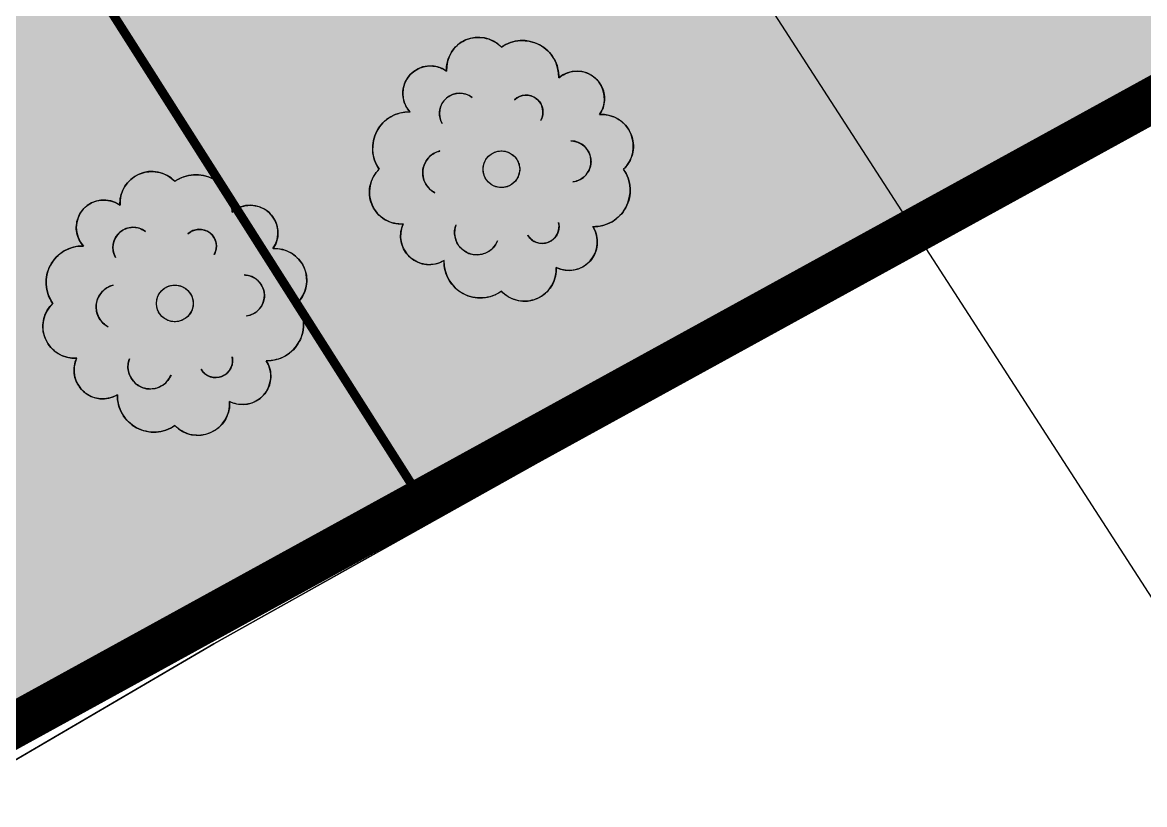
# Model space of a CAD drawing. Header units: metres. Extents: x 394605 to 1395358, y 4171135 to 6406139.
# Drawn here: x 1394533.94 to 1394546.38, y 4172589.02 to 4172597.69 of the extents above; entities that cross this region are included whole.
import ezdxf

# ---------------------------------------------------------------- set-up
doc = ezdxf.new("R2010")
doc.units = ezdxf.units.M
doc.header["$LTSCALE"] = 2
doc.linetypes.add('AXES2', pattern=[1.125, 0.75, -0.125, 0.125, -0.125])
doc.linetypes.add('CACHE', pattern=[0.375, 0.25, -0.125])
for name, color, linetype in [('Arbres_à_enjeux', 6, 'Continuous'), ('P-Assiette', 14, 'Continuous'), ('P-Lot', 250, 'Continuous'), ('P-Recul', 5, 'Continuous'), ('T-CLOTURES', 7, 'Continuous'), ('T-LIMITES', 1, 'Continuous'), ('T-SECTION AH', 3, 'Continuous'), ('T-VEGETATION', 108, 'Continuous')]:
    doc.layers.add(name, color=color, linetype=linetype)
doc.layers.add('C-Lot', color=7, linetype='Continuous', true_color=0xeaddbe, transparency=0.5)

# ---------------------------------------------------------------- blocks, each defined once
blk = doc.blocks.new('GeoRond')
at = {"const_width": 0.499}
blk.add_lwpolyline([(-0.2505, 0, 1), (0.2505, 0, 1)], format="xyb", close=True, dxfattribs=at)
blk = doc.blocks.new('A$C758E7D02')
at = {"color": 104, "linetype": 'Continuous', "lineweight": -3}
blk.add_circle((0, 0), 0.1016, dxfattribs=at)
for centre, radius, start, end in [((-0.1275, 0.5552), 0.1765, 43.68116, 183.58552), ((0.1164, 0.5121), 0.2018, 358.44696, 125.18145), ((-0.3935, 0.4207), 0.1527, 53.94406, 222.19517), ((0.4186, 0.3912), 0.153, 325.13306, 131.00616), ((-0.231, 0.3096), 0.1124, 52.42824, 209.5382), ((0.1369, 0.3173), 0.0936, 330.57816, 133.70136), ((-0.5121, 0.1164), 0.2018, 88.44696, 215.18145), ((0.5552, 0.1275), 0.1765, 313.68116, 93.58552), ((0.3825, 0.0435), 0.1142, 276.61004, 88.95564), ((-0.3116, -0.0197), 0.1245, 103.69785, 242.33513), ((-0.5552, -0.1275), 0.1765, 133.68116, 273.58552), ((0.5121, -0.1164), 0.2018, 268.44696, 35.18145), ((-0.3998, -0.3703), 0.1589, 155.21287, 300.92635), ((-0.136, -0.3511), 0.1237, 159.52572, 338.15493), ((0.2263, -0.3179), 0.0936, 210.57816, 13.70136), ((0.3748, -0.4038), 0.1573, 243.12096, 33.01827), ((-0.1164, -0.5121), 0.2018, 178.44696, 305.18145), ((0.1275, -0.5552), 0.1765, 223.68116, 3.58552)]:
    blk.add_arc(centre, radius, start, end, dxfattribs=at)
blk = doc.blocks.new('r008')
at = {"layer": 'T-VEGETATION'}
blk.add_blockref('A$C758E7D02', (0, 0), dxfattribs=at)

msp = doc.modelspace()

# ---------------------------------------------------------------- hatches: boundary and pattern name
at = {"layer": 'C-Lot', "transparency": 33554585}
h = msp.add_hatch(color=256, dxfattribs=at)
h.dxf.hatch_style = 1
h.paths.add_polyline_path([(1394576.294, 4172613.253), (1394560.339, 4172637.367), (1394557.502, 4172638.497), (1394554.537, 4172637.767), (1394464.955, 4172580.305), (1394480.128, 4172556.744), (1394522.726, 4172583.699)])
at = {"layer": 'P-Recul', "transparency": 33554610}
h = msp.add_hatch(dxfattribs=at)
h.set_pattern_fill('ANSI37', color=1)
h.set_pattern_definition([(167.6855, (1394518.3493, 4172581.1626), (-0.67715, -3.10195), []), (257.6855, (1394518.3493, 4172581.1626), (3.10195, -0.67715), [])])
edge = h.paths.add_edge_path()
edge.add_line((1394424.773, 4172598.18), (1394428.664, 4172591.85))
edge.add_line((1394428.664, 4172591.85), (1394446.841, 4172586.593))
edge.add_arc((1394449.342, 4172595.239), 9, 253.8711, 302.6712)
edge.add_line((1394454.2, 4172587.663), (1394545.266, 4172646.062))
edge.add_arc((1394540.408, 4172653.638), 9, 302.6712, 361.6231)
edge.add_line((1394549.404, 4172653.893), (1394546.31, 4172658.569))
edge.add_line((1394546.31, 4172658.569), (1394542.194, 4172655.971))
edge.add_line((1394542.194, 4172655.971), (1394544.316, 4172652.787))
edge.add_arc((1394540.408, 4172653.638), 4, 302.6712, 347.7194, ccw=False)
edge.add_line((1394542.567, 4172650.271), (1394451.501, 4172591.872))
edge.add_arc((1394449.342, 4172595.239), 4, 253.8711, 302.6712, ccw=False)
edge.add_line((1394448.23, 4172591.396), (1394424.773, 4172598.18))
h = msp.add_hatch(dxfattribs=at)
h.set_pattern_fill('ANSI37', color=5)
edge = h.paths.add_edge_path()
edge.add_line((1394542.194, 4172655.971), (1394544.316, 4172652.787))
edge.add_arc((1394540.408, 4172653.638), 4, 302.6712, 347.7194, ccw=False)
edge.add_line((1394542.567, 4172650.271), (1394451.501, 4172591.872))
edge.add_arc((1394449.342, 4172595.239), 4, 253.8711, 302.6712, ccw=False)
edge.add_line((1394448.23, 4172591.396), (1394424.773, 4172598.18))
edge.add_line((1394424.773, 4172598.18), (1394420.882, 4172604.51))
edge.add_line((1394420.882, 4172604.51), (1394449.184, 4172596.326))
edge.add_line((1394449.184, 4172596.326), (1394542.194, 4172655.971))
at = {"layer": 'T-VEGETATION'}
h = msp.add_hatch(dxfattribs=at)
h.set_pattern_fill('AR-CONC', color=84, scale=0.025)
h.set_pattern_definition([(50, (0, 0), (4.554616725, -0.3984771385), [0.47625, -5.23875]), (355, (0, 0), (-0.8810706494, 4.776416072), [0.381, -4.191]), (100.451, (0.3796, -0.033), (3.6735625416, 4.3779171955), [0.40475, -4.45225]), (46.1842, (0, 1.27), (6.776976022, -1.051058198), [0.714375, -7.858125]), (96.6356, (0.565, 1.1824), (5.935105862, 6.185638897), [0.607125, -6.678375]), (351.184, (0, 1.27), (5.935115145, 6.185627947), [0.5715, -6.2865]), (21, (0.635, 0.9525), (3.790371996, -2.556637963), [0.47625, -5.23875]), (326, (0.635, 0.9525), (1.5450507087, 4.604699153), [0.381, -4.191]), (71.4514, (0.951, 0.7394), (5.3354122693, 2.048071443), [0.40475, -4.45225]), (37.5, (0, 0), (0.07721508126, 2.1138759718), [0, -4.1402, 0, -4.2545, 0, -4.206875]), (7.5, (0, 0), (1.6704915628, 2.5045143705), [0, -2.4257, 0, -4.04495, 0, -1.603375]), (327.5, (-1.416, 0), (3.3897648792, -0.1432185998), [0, -1.5875, 0, -4.953, 0, -6.57225]), (317.5, (-2.051, 0), (3.7032295347, 0.6356622758), [0, -2.06375, 0, -3.2893, 0, -4.66725])])
h.paths.add_polyline_path([(1394513.681, 4172703.775), (1394465.545, 4172672.818), (1394464.495, 4172668.008), (1394477.658, 4172642.525), (1394474.854, 4172628.238), (1394454.648, 4172612.617), (1394477.637, 4172559.811), (1394572.802, 4172614.451)])

# ---------------------------------------------------------------- linework, layer by layer
at = {"layer": 'Arbres_à_enjeux', "color": 96}
for points in [[(1394538.643, 4172597.153), (1394538.642, 4172597.177), (1394538.643, 4172597.202), (1394538.646, 4172597.227), (1394538.651, 4172597.251), (1394538.657, 4172597.275), (1394538.665, 4172597.298), (1394538.674, 4172597.321), (1394538.685, 4172597.343), (1394538.697, 4172597.364), (1394538.711, 4172597.384), (1394538.727, 4172597.404), (1394538.743, 4172597.422), (1394538.761, 4172597.439), (1394538.78, 4172597.455), (1394538.8, 4172597.469), (1394538.821, 4172597.482), (1394538.843, 4172597.493), (1394538.865, 4172597.503), (1394538.888, 4172597.511), (1394538.912, 4172597.518), (1394538.936, 4172597.523), (1394538.961, 4172597.526), (1394538.985, 4172597.528), (1394539.01, 4172597.528), (1394539.034, 4172597.526), (1394539.059, 4172597.522), (1394539.083, 4172597.517), (1394539.107, 4172597.51), (1394539.13, 4172597.501), (1394539.152, 4172597.491), (1394539.174, 4172597.48), (1394539.195, 4172597.466), (1394539.214, 4172597.452), (1394539.233, 4172597.436), (1394539.251, 4172597.419)], [(1394539.251, 4172597.419), (1394539.274, 4172597.434), (1394539.298, 4172597.448), (1394539.324, 4172597.46), (1394539.35, 4172597.47), (1394539.376, 4172597.478), (1394539.403, 4172597.485), (1394539.431, 4172597.489), (1394539.459, 4172597.492), (1394539.487, 4172597.492), (1394539.514, 4172597.491), (1394539.542, 4172597.488), (1394539.57, 4172597.483), (1394539.597, 4172597.476), (1394539.623, 4172597.468), (1394539.649, 4172597.457), (1394539.674, 4172597.445), (1394539.698, 4172597.431), (1394539.721, 4172597.415), (1394539.743, 4172597.398), (1394539.764, 4172597.379), (1394539.783, 4172597.359), (1394539.801, 4172597.338), (1394539.818, 4172597.315), (1394539.832, 4172597.291), (1394539.846, 4172597.267), (1394539.857, 4172597.241), (1394539.867, 4172597.215), (1394539.874, 4172597.188), (1394539.88, 4172597.161), (1394539.884, 4172597.134), (1394539.887, 4172597.106), (1394539.887, 4172597.078)], [(1394538.237, 4172596.701), (1394538.224, 4172596.717), (1394538.211, 4172596.734), (1394538.2, 4172596.751), (1394538.19, 4172596.77), (1394538.182, 4172596.789), (1394538.174, 4172596.808), (1394538.168, 4172596.828), (1394538.164, 4172596.848), (1394538.16, 4172596.869), (1394538.159, 4172596.89), (1394538.158, 4172596.911), (1394538.159, 4172596.931), (1394538.162, 4172596.952), (1394538.165, 4172596.973), (1394538.171, 4172596.993), (1394538.177, 4172597.013), (1394538.185, 4172597.032), (1394538.194, 4172597.05), (1394538.205, 4172597.069), (1394538.217, 4172597.086), (1394538.229, 4172597.102), (1394538.243, 4172597.118), (1394538.258, 4172597.132), (1394538.274, 4172597.146), (1394538.291, 4172597.158), (1394538.309, 4172597.169), (1394538.327, 4172597.179), (1394538.346, 4172597.188), (1394538.365, 4172597.195), (1394538.385, 4172597.201), (1394538.406, 4172597.206), (1394538.426, 4172597.209), (1394538.447, 4172597.211), (1394538.468, 4172597.211), (1394538.489, 4172597.21), (1394538.509, 4172597.208), (1394538.53, 4172597.204), (1394538.55, 4172597.199), (1394538.57, 4172597.192), (1394538.589, 4172597.184), (1394538.608, 4172597.175), (1394538.626, 4172597.165), (1394538.643, 4172597.153)], [(1394539.887, 4172597.078), (1394539.903, 4172597.091), (1394539.92, 4172597.103), (1394539.938, 4172597.114), (1394539.957, 4172597.124), (1394539.977, 4172597.132), (1394539.997, 4172597.139), (1394540.017, 4172597.145), (1394540.038, 4172597.149), (1394540.058, 4172597.152), (1394540.08, 4172597.153), (1394540.101, 4172597.153), (1394540.122, 4172597.151), (1394540.143, 4172597.148), (1394540.163, 4172597.144), (1394540.183, 4172597.138), (1394540.203, 4172597.13), (1394540.222, 4172597.122), (1394540.241, 4172597.112), (1394540.259, 4172597.101), (1394540.276, 4172597.088), (1394540.292, 4172597.075), (1394540.307, 4172597.06), (1394540.321, 4172597.044), (1394540.334, 4172597.028), (1394540.346, 4172597.01), (1394540.357, 4172596.992), (1394540.366, 4172596.973), (1394540.374, 4172596.954), (1394540.381, 4172596.934), (1394540.386, 4172596.913), (1394540.39, 4172596.893), (1394540.393, 4172596.872), (1394540.394, 4172596.851), (1394540.393, 4172596.829), (1394540.391, 4172596.808), (1394540.388, 4172596.788), (1394540.383, 4172596.767), (1394540.377, 4172596.747), (1394540.369, 4172596.727), (1394540.36, 4172596.708), (1394540.35, 4172596.69), (1394540.339, 4172596.672)], [(1394538.593, 4172596.573), (1394538.586, 4172596.587), (1394538.58, 4172596.601), (1394538.574, 4172596.615), (1394538.57, 4172596.63), (1394538.567, 4172596.645), (1394538.565, 4172596.661), (1394538.564, 4172596.676), (1394538.564, 4172596.691), (1394538.565, 4172596.707), (1394538.567, 4172596.722), (1394538.57, 4172596.737), (1394538.574, 4172596.752), (1394538.579, 4172596.766), (1394538.586, 4172596.781), (1394538.593, 4172596.794), (1394538.601, 4172596.807), (1394538.61, 4172596.82), (1394538.619, 4172596.832), (1394538.63, 4172596.843), (1394538.641, 4172596.854), (1394538.653, 4172596.863), (1394538.666, 4172596.872), (1394538.679, 4172596.88), (1394538.693, 4172596.887), (1394538.707, 4172596.893), (1394538.721, 4172596.898), (1394538.736, 4172596.902), (1394538.751, 4172596.906), (1394538.766, 4172596.908), (1394538.782, 4172596.909), (1394538.797, 4172596.909), (1394538.813, 4172596.907), (1394538.828, 4172596.905), (1394538.843, 4172596.902), (1394538.858, 4172596.898), (1394538.872, 4172596.893), (1394538.886, 4172596.886), (1394538.9, 4172596.879), (1394538.913, 4172596.871), (1394538.926, 4172596.862)], [(1394539.395, 4172596.835), (1394539.405, 4172596.843), (1394539.415, 4172596.851), (1394539.426, 4172596.858), (1394539.437, 4172596.865), (1394539.449, 4172596.87), (1394539.461, 4172596.875), (1394539.473, 4172596.879), (1394539.486, 4172596.882), (1394539.498, 4172596.885), (1394539.511, 4172596.886), (1394539.524, 4172596.886), (1394539.537, 4172596.886), (1394539.55, 4172596.885), (1394539.563, 4172596.882), (1394539.576, 4172596.879), (1394539.588, 4172596.875), (1394539.6, 4172596.87), (1394539.612, 4172596.865), (1394539.623, 4172596.858), (1394539.634, 4172596.851), (1394539.644, 4172596.843), (1394539.654, 4172596.834), (1394539.663, 4172596.825), (1394539.671, 4172596.815), (1394539.679, 4172596.805), (1394539.686, 4172596.794), (1394539.692, 4172596.782), (1394539.697, 4172596.77), (1394539.702, 4172596.758), (1394539.706, 4172596.746), (1394539.708, 4172596.733), (1394539.71, 4172596.72), (1394539.711, 4172596.707), (1394539.711, 4172596.694), (1394539.711, 4172596.681), (1394539.709, 4172596.668), (1394539.706, 4172596.655), (1394539.703, 4172596.643), (1394539.698, 4172596.631), (1394539.693, 4172596.619), (1394539.687, 4172596.607)], [(1394537.896, 4172596.065), (1394537.881, 4172596.088), (1394537.867, 4172596.113), (1394537.856, 4172596.138), (1394537.845, 4172596.164), (1394537.837, 4172596.19), (1394537.831, 4172596.218), (1394537.826, 4172596.245), (1394537.823, 4172596.273), (1394537.823, 4172596.301), (1394537.824, 4172596.329), (1394537.827, 4172596.356), (1394537.832, 4172596.384), (1394537.839, 4172596.411), (1394537.848, 4172596.437), (1394537.858, 4172596.463), (1394537.87, 4172596.488), (1394537.885, 4172596.512), (1394537.9, 4172596.535), (1394537.917, 4172596.557), (1394537.936, 4172596.578), (1394537.956, 4172596.597), (1394537.977, 4172596.615), (1394538, 4172596.632), (1394538.024, 4172596.647), (1394538.048, 4172596.66), (1394538.074, 4172596.671), (1394538.1, 4172596.681), (1394538.127, 4172596.689), (1394538.154, 4172596.695), (1394538.181, 4172596.699), (1394538.209, 4172596.701), (1394538.237, 4172596.701)], [(1394540.339, 4172596.672), (1394540.363, 4172596.673), (1394540.388, 4172596.672), (1394540.412, 4172596.669), (1394540.437, 4172596.664), (1394540.46, 4172596.658), (1394540.484, 4172596.651), (1394540.507, 4172596.641), (1394540.529, 4172596.63), (1394540.55, 4172596.618), (1394540.57, 4172596.604), (1394540.59, 4172596.589), (1394540.608, 4172596.572), (1394540.625, 4172596.554), (1394540.64, 4172596.535), (1394540.655, 4172596.515), (1394540.668, 4172596.494), (1394540.679, 4172596.472), (1394540.689, 4172596.45), (1394540.697, 4172596.427), (1394540.704, 4172596.403), (1394540.709, 4172596.379), (1394540.712, 4172596.354), (1394540.714, 4172596.33), (1394540.714, 4172596.305), (1394540.712, 4172596.281), (1394540.708, 4172596.256), (1394540.703, 4172596.232), (1394540.696, 4172596.209), (1394540.687, 4172596.186), (1394540.677, 4172596.163), (1394540.665, 4172596.141), (1394540.652, 4172596.121), (1394540.638, 4172596.101), (1394540.622, 4172596.082), (1394540.605, 4172596.064)], [(1394540.02, 4172596.38), (1394540.035, 4172596.379), (1394540.051, 4172596.377), (1394540.066, 4172596.374), (1394540.081, 4172596.37), (1394540.096, 4172596.365), (1394540.11, 4172596.359), (1394540.124, 4172596.352), (1394540.138, 4172596.344), (1394540.151, 4172596.336), (1394540.163, 4172596.326), (1394540.174, 4172596.315), (1394540.185, 4172596.304), (1394540.195, 4172596.292), (1394540.204, 4172596.28), (1394540.213, 4172596.266), (1394540.22, 4172596.253), (1394540.227, 4172596.238), (1394540.232, 4172596.224), (1394540.236, 4172596.209), (1394540.24, 4172596.194), (1394540.242, 4172596.178), (1394540.243, 4172596.163), (1394540.244, 4172596.147), (1394540.243, 4172596.131), (1394540.241, 4172596.116), (1394540.238, 4172596.101), (1394540.234, 4172596.086), (1394540.229, 4172596.071), (1394540.223, 4172596.056), (1394540.216, 4172596.042), (1394540.208, 4172596.029), (1394540.199, 4172596.016), (1394540.19, 4172596.004), (1394540.179, 4172595.992), (1394540.168, 4172595.982), (1394540.156, 4172595.972), (1394540.143, 4172595.962), (1394540.13, 4172595.954), (1394540.116, 4172595.947), (1394540.102, 4172595.94), (1394540.087, 4172595.935), (1394540.072, 4172595.93), (1394540.057, 4172595.927), (1394540.042, 4172595.925)], [(1394538.512, 4172595.805), (1394538.497, 4172595.813), (1394538.482, 4172595.823), (1394538.469, 4172595.833), (1394538.456, 4172595.845), (1394538.444, 4172595.857), (1394538.432, 4172595.87), (1394538.422, 4172595.884), (1394538.413, 4172595.898), (1394538.405, 4172595.913), (1394538.398, 4172595.929), (1394538.391, 4172595.945), (1394538.386, 4172595.962), (1394538.383, 4172595.978), (1394538.38, 4172595.995), (1394538.379, 4172596.013), (1394538.378, 4172596.03), (1394538.379, 4172596.047), (1394538.381, 4172596.064), (1394538.384, 4172596.081), (1394538.389, 4172596.098), (1394538.394, 4172596.114), (1394538.401, 4172596.13), (1394538.409, 4172596.145), (1394538.418, 4172596.16), (1394538.428, 4172596.174), (1394538.438, 4172596.187), (1394538.45, 4172596.2), (1394538.462, 4172596.212), (1394538.476, 4172596.223), (1394538.49, 4172596.233), (1394538.504, 4172596.242), (1394538.52, 4172596.25), (1394538.535, 4172596.257), (1394538.552, 4172596.263), (1394538.568, 4172596.267)], [(1394539.454, 4172596.065), (1394539.453, 4172596.05), (1394539.452, 4172596.036), (1394539.449, 4172596.022), (1394539.446, 4172596.009), (1394539.441, 4172595.995), (1394539.436, 4172595.982), (1394539.43, 4172595.969), (1394539.423, 4172595.957), (1394539.415, 4172595.945), (1394539.406, 4172595.934), (1394539.397, 4172595.924), (1394539.386, 4172595.914), (1394539.376, 4172595.905), (1394539.364, 4172595.896), (1394539.352, 4172595.889), (1394539.34, 4172595.882), (1394539.327, 4172595.876), (1394539.313, 4172595.871), (1394539.3, 4172595.868), (1394539.286, 4172595.865), (1394539.272, 4172595.863), (1394539.258, 4172595.862), (1394539.243, 4172595.862), (1394539.229, 4172595.863), (1394539.215, 4172595.865), (1394539.201, 4172595.868), (1394539.188, 4172595.871), (1394539.174, 4172595.876), (1394539.161, 4172595.882), (1394539.149, 4172595.889), (1394539.137, 4172595.896), (1394539.125, 4172595.905), (1394539.115, 4172595.914), (1394539.104, 4172595.924), (1394539.095, 4172595.934), (1394539.086, 4172595.945), (1394539.078, 4172595.957), (1394539.071, 4172595.969), (1394539.065, 4172595.982), (1394539.06, 4172595.995), (1394539.055, 4172596.009), (1394539.052, 4172596.022), (1394539.049, 4172596.036), (1394539.048, 4172596.05), (1394539.047, 4172596.065), (1394539.048, 4172596.079), (1394539.049, 4172596.093), (1394539.052, 4172596.107), (1394539.055, 4172596.121), (1394539.06, 4172596.134), (1394539.065, 4172596.147), (1394539.071, 4172596.16), (1394539.078, 4172596.172), (1394539.086, 4172596.184), (1394539.095, 4172596.195), (1394539.104, 4172596.206), (1394539.115, 4172596.216), (1394539.125, 4172596.225), (1394539.137, 4172596.233), (1394539.149, 4172596.241), (1394539.161, 4172596.247), (1394539.174, 4172596.253), (1394539.188, 4172596.258), (1394539.201, 4172596.262), (1394539.215, 4172596.265), (1394539.229, 4172596.267), (1394539.243, 4172596.268), (1394539.258, 4172596.268), (1394539.272, 4172596.267), (1394539.286, 4172596.265), (1394539.3, 4172596.262), (1394539.313, 4172596.258), (1394539.327, 4172596.253), (1394539.34, 4172596.247), (1394539.352, 4172596.241), (1394539.364, 4172596.233), (1394539.376, 4172596.225), (1394539.386, 4172596.216), (1394539.397, 4172596.206), (1394539.406, 4172596.195), (1394539.415, 4172596.184), (1394539.423, 4172596.172), (1394539.43, 4172596.16), (1394539.436, 4172596.147), (1394539.441, 4172596.134), (1394539.446, 4172596.121), (1394539.449, 4172596.107), (1394539.452, 4172596.093), (1394539.453, 4172596.079), (1394539.454, 4172596.065)], [(1394538.162, 4172595.457), (1394538.138, 4172595.457), (1394538.113, 4172595.458), (1394538.089, 4172595.46), (1394538.064, 4172595.465), (1394538.04, 4172595.471), (1394538.017, 4172595.479), (1394537.994, 4172595.488), (1394537.972, 4172595.499), (1394537.951, 4172595.512), (1394537.931, 4172595.525), (1394537.911, 4172595.541), (1394537.893, 4172595.557), (1394537.876, 4172595.575), (1394537.861, 4172595.594), (1394537.846, 4172595.614), (1394537.833, 4172595.635), (1394537.822, 4172595.657), (1394537.812, 4172595.679), (1394537.804, 4172595.703), (1394537.797, 4172595.726), (1394537.792, 4172595.75), (1394537.789, 4172595.775), (1394537.787, 4172595.799), (1394537.787, 4172595.824), (1394537.789, 4172595.849), (1394537.793, 4172595.873), (1394537.798, 4172595.897), (1394537.805, 4172595.921), (1394537.814, 4172595.944), (1394537.824, 4172595.966), (1394537.835, 4172595.988), (1394537.849, 4172596.009), (1394537.863, 4172596.029), (1394537.879, 4172596.047), (1394537.896, 4172596.065)], [(1394540.605, 4172596.064), (1394540.62, 4172596.041), (1394540.633, 4172596.017), (1394540.645, 4172595.991), (1394540.656, 4172595.965), (1394540.664, 4172595.939), (1394540.67, 4172595.912), (1394540.675, 4172595.884), (1394540.678, 4172595.856), (1394540.678, 4172595.829), (1394540.677, 4172595.801), (1394540.674, 4172595.773), (1394540.669, 4172595.746), (1394540.662, 4172595.719), (1394540.653, 4172595.692), (1394540.643, 4172595.666), (1394540.63, 4172595.641), (1394540.616, 4172595.617), (1394540.601, 4172595.594), (1394540.584, 4172595.572), (1394540.565, 4172595.551), (1394540.545, 4172595.532), (1394540.523, 4172595.514), (1394540.501, 4172595.498), (1394540.477, 4172595.483), (1394540.453, 4172595.47), (1394540.427, 4172595.458), (1394540.401, 4172595.449), (1394540.374, 4172595.441), (1394540.347, 4172595.435), (1394540.319, 4172595.431), (1394540.292, 4172595.429), (1394540.264, 4172595.428)], [(1394535.022, 4172595.665), (1394535.021, 4172595.689), (1394535.022, 4172595.714), (1394535.025, 4172595.739), (1394535.03, 4172595.763), (1394535.036, 4172595.787), (1394535.044, 4172595.81), (1394535.053, 4172595.833), (1394535.064, 4172595.855), (1394535.076, 4172595.876), (1394535.09, 4172595.896), (1394535.105, 4172595.916), (1394535.122, 4172595.934), (1394535.14, 4172595.951), (1394535.159, 4172595.967), (1394535.179, 4172595.981), (1394535.2, 4172595.994), (1394535.222, 4172596.005), (1394535.244, 4172596.015), (1394535.267, 4172596.023), (1394535.291, 4172596.03), (1394535.315, 4172596.035), (1394535.34, 4172596.038), (1394535.364, 4172596.04), (1394535.389, 4172596.04), (1394535.413, 4172596.038), (1394535.438, 4172596.034), (1394535.462, 4172596.029), (1394535.485, 4172596.022), (1394535.509, 4172596.013), (1394535.531, 4172596.003), (1394535.553, 4172595.992), (1394535.573, 4172595.978), (1394535.593, 4172595.964), (1394535.612, 4172595.948), (1394535.63, 4172595.931)], [(1394535.63, 4172595.931), (1394535.653, 4172595.946), (1394535.677, 4172595.96), (1394535.703, 4172595.972), (1394535.729, 4172595.982), (1394535.755, 4172595.99), (1394535.782, 4172595.996), (1394535.81, 4172596.001), (1394535.838, 4172596.004), (1394535.865, 4172596.004), (1394535.893, 4172596.003), (1394535.921, 4172596), (1394535.949, 4172595.995), (1394535.976, 4172595.988), (1394536.002, 4172595.979), (1394536.028, 4172595.969), (1394536.053, 4172595.957), (1394536.077, 4172595.943), (1394536.1, 4172595.927), (1394536.122, 4172595.91), (1394536.143, 4172595.891), (1394536.162, 4172595.871), (1394536.18, 4172595.85), (1394536.196, 4172595.827), (1394536.211, 4172595.803), (1394536.224, 4172595.779), (1394536.236, 4172595.753), (1394536.246, 4172595.727), (1394536.253, 4172595.7), (1394536.259, 4172595.673), (1394536.263, 4172595.646), (1394536.266, 4172595.618), (1394536.266, 4172595.59)], [(1394534.616, 4172595.213), (1394534.603, 4172595.229), (1394534.59, 4172595.246), (1394534.579, 4172595.263), (1394534.569, 4172595.282), (1394534.561, 4172595.301), (1394534.553, 4172595.32), (1394534.547, 4172595.34), (1394534.543, 4172595.36), (1394534.539, 4172595.381), (1394534.537, 4172595.402), (1394534.537, 4172595.423), (1394534.538, 4172595.443), (1394534.541, 4172595.464), (1394534.544, 4172595.485), (1394534.55, 4172595.505), (1394534.556, 4172595.524), (1394534.564, 4172595.544), (1394534.573, 4172595.562), (1394534.584, 4172595.58), (1394534.596, 4172595.598), (1394534.608, 4172595.614), (1394534.622, 4172595.63), (1394534.637, 4172595.644), (1394534.653, 4172595.658), (1394534.67, 4172595.67), (1394534.688, 4172595.681), (1394534.706, 4172595.691), (1394534.725, 4172595.7), (1394534.744, 4172595.707), (1394534.764, 4172595.713), (1394534.785, 4172595.718), (1394534.805, 4172595.721), (1394534.826, 4172595.723), (1394534.847, 4172595.723), (1394534.868, 4172595.722), (1394534.888, 4172595.72), (1394534.909, 4172595.716), (1394534.929, 4172595.711), (1394534.949, 4172595.704), (1394534.968, 4172595.696), (1394534.987, 4172595.687), (1394535.005, 4172595.677), (1394535.022, 4172595.665)], [(1394536.266, 4172595.59), (1394536.282, 4172595.603), (1394536.299, 4172595.615), (1394536.317, 4172595.626), (1394536.336, 4172595.636), (1394536.356, 4172595.644), (1394536.375, 4172595.651), (1394536.396, 4172595.657), (1394536.416, 4172595.661), (1394536.437, 4172595.664), (1394536.458, 4172595.665), (1394536.48, 4172595.665), (1394536.501, 4172595.663), (1394536.521, 4172595.66), (1394536.542, 4172595.656), (1394536.562, 4172595.65), (1394536.582, 4172595.642), (1394536.601, 4172595.634), (1394536.62, 4172595.624), (1394536.638, 4172595.613), (1394536.655, 4172595.6), (1394536.671, 4172595.587), (1394536.686, 4172595.572), (1394536.7, 4172595.556), (1394536.713, 4172595.54), (1394536.725, 4172595.522), (1394536.736, 4172595.504), (1394536.745, 4172595.485), (1394536.753, 4172595.466), (1394536.76, 4172595.446), (1394536.765, 4172595.425), (1394536.769, 4172595.405), (1394536.772, 4172595.384), (1394536.773, 4172595.363), (1394536.772, 4172595.341), (1394536.77, 4172595.32), (1394536.767, 4172595.3), (1394536.762, 4172595.279), (1394536.756, 4172595.259), (1394536.748, 4172595.239), (1394536.739, 4172595.22), (1394536.729, 4172595.202), (1394536.718, 4172595.184)], [(1394538.614, 4172595.051), (1394538.595, 4172595.041), (1394538.575, 4172595.032), (1394538.555, 4172595.024), (1394538.534, 4172595.017), (1394538.513, 4172595.012), (1394538.491, 4172595.009), (1394538.469, 4172595.007), (1394538.448, 4172595.006), (1394538.426, 4172595.007), (1394538.404, 4172595.01), (1394538.383, 4172595.014), (1394538.361, 4172595.019), (1394538.341, 4172595.026), (1394538.32, 4172595.034), (1394538.301, 4172595.044), (1394538.282, 4172595.055), (1394538.264, 4172595.067), (1394538.247, 4172595.08), (1394538.23, 4172595.095), (1394538.215, 4172595.111), (1394538.201, 4172595.127), (1394538.188, 4172595.145), (1394538.177, 4172595.163), (1394538.166, 4172595.183), (1394538.157, 4172595.203), (1394538.149, 4172595.223), (1394538.143, 4172595.244), (1394538.138, 4172595.265), (1394538.135, 4172595.287), (1394538.133, 4172595.309), (1394538.133, 4172595.33), (1394538.134, 4172595.352), (1394538.137, 4172595.374), (1394538.141, 4172595.395), (1394538.147, 4172595.416), (1394538.154, 4172595.437), (1394538.162, 4172595.457)], [(1394539.208, 4172595.27), (1394539.201, 4172595.255), (1394539.193, 4172595.24), (1394539.184, 4172595.225), (1394539.174, 4172595.211), (1394539.163, 4172595.198), (1394539.151, 4172595.186), (1394539.139, 4172595.174), (1394539.125, 4172595.163), (1394539.111, 4172595.154), (1394539.096, 4172595.145), (1394539.081, 4172595.137), (1394539.065, 4172595.131), (1394539.049, 4172595.125), (1394539.032, 4172595.121), (1394539.015, 4172595.118), (1394538.998, 4172595.116), (1394538.981, 4172595.115), (1394538.964, 4172595.116), (1394538.947, 4172595.117), (1394538.93, 4172595.12), (1394538.914, 4172595.124), (1394538.897, 4172595.129), (1394538.881, 4172595.135), (1394538.866, 4172595.142), (1394538.851, 4172595.151), (1394538.836, 4172595.16), (1394538.823, 4172595.17), (1394538.81, 4172595.182), (1394538.798, 4172595.194), (1394538.786, 4172595.207), (1394538.776, 4172595.22), (1394538.767, 4172595.235), (1394538.758, 4172595.25), (1394538.751, 4172595.265), (1394538.745, 4172595.281), (1394538.74, 4172595.297), (1394538.736, 4172595.314), (1394538.733, 4172595.331), (1394538.731, 4172595.348), (1394538.731, 4172595.365), (1394538.732, 4172595.382), (1394538.734, 4172595.399), (1394538.737, 4172595.416), (1394538.741, 4172595.433), (1394538.747, 4172595.449)], [(1394539.885, 4172595.473), (1394539.888, 4172595.461), (1394539.889, 4172595.448), (1394539.89, 4172595.435), (1394539.89, 4172595.422), (1394539.889, 4172595.409), (1394539.887, 4172595.396), (1394539.885, 4172595.383), (1394539.881, 4172595.371), (1394539.877, 4172595.358), (1394539.871, 4172595.347), (1394539.865, 4172595.335), (1394539.858, 4172595.324), (1394539.851, 4172595.314), (1394539.842, 4172595.304), (1394539.833, 4172595.294), (1394539.824, 4172595.286), (1394539.813, 4172595.278), (1394539.803, 4172595.27), (1394539.791, 4172595.264), (1394539.78, 4172595.258), (1394539.768, 4172595.253), (1394539.755, 4172595.249), (1394539.743, 4172595.246), (1394539.73, 4172595.244), (1394539.717, 4172595.242), (1394539.704, 4172595.242), (1394539.691, 4172595.242), (1394539.678, 4172595.243), (1394539.665, 4172595.246), (1394539.653, 4172595.249), (1394539.64, 4172595.253), (1394539.628, 4172595.257), (1394539.616, 4172595.263), (1394539.605, 4172595.269), (1394539.594, 4172595.277), (1394539.584, 4172595.285), (1394539.574, 4172595.293), (1394539.565, 4172595.302), (1394539.557, 4172595.312), (1394539.549, 4172595.323), (1394539.542, 4172595.334)], [(1394540.264, 4172595.428), (1394540.275, 4172595.41), (1394540.285, 4172595.391), (1394540.293, 4172595.371), (1394540.3, 4172595.35), (1394540.306, 4172595.329), (1394540.31, 4172595.308), (1394540.313, 4172595.287), (1394540.314, 4172595.265), (1394540.314, 4172595.243), (1394540.313, 4172595.222), (1394540.309, 4172595.2), (1394540.305, 4172595.179), (1394540.299, 4172595.158), (1394540.291, 4172595.138), (1394540.282, 4172595.118), (1394540.272, 4172595.099), (1394540.261, 4172595.081), (1394540.248, 4172595.063), (1394540.234, 4172595.047), (1394540.219, 4172595.031), (1394540.203, 4172595.017), (1394540.186, 4172595.003), (1394540.168, 4172594.991), (1394540.149, 4172594.98), (1394540.13, 4172594.971), (1394540.11, 4172594.962), (1394540.089, 4172594.955), (1394540.068, 4172594.95), (1394540.047, 4172594.946), (1394540.026, 4172594.943), (1394540.004, 4172594.942), (1394539.982, 4172594.943), (1394539.961, 4172594.945), (1394539.939, 4172594.948), (1394539.918, 4172594.953), (1394539.898, 4172594.96), (1394539.877, 4172594.967), (1394539.858, 4172594.976)], [(1394534.972, 4172595.085), (1394534.965, 4172595.099), (1394534.959, 4172595.113), (1394534.953, 4172595.127), (1394534.949, 4172595.142), (1394534.946, 4172595.157), (1394534.944, 4172595.173), (1394534.943, 4172595.188), (1394534.943, 4172595.203), (1394534.944, 4172595.219), (1394534.946, 4172595.234), (1394534.949, 4172595.249), (1394534.953, 4172595.264), (1394534.958, 4172595.278), (1394534.964, 4172595.292), (1394534.972, 4172595.306), (1394534.98, 4172595.319), (1394534.988, 4172595.332), (1394534.998, 4172595.344), (1394535.009, 4172595.355), (1394535.02, 4172595.366), (1394535.032, 4172595.375), (1394535.045, 4172595.384), (1394535.058, 4172595.392), (1394535.071, 4172595.399), (1394535.086, 4172595.405), (1394535.1, 4172595.41), (1394535.115, 4172595.414), (1394535.13, 4172595.418), (1394535.145, 4172595.42), (1394535.161, 4172595.421), (1394535.176, 4172595.421), (1394535.192, 4172595.419), (1394535.207, 4172595.417), (1394535.222, 4172595.414), (1394535.237, 4172595.41), (1394535.251, 4172595.405), (1394535.265, 4172595.398), (1394535.279, 4172595.391), (1394535.292, 4172595.383), (1394535.304, 4172595.374)], [(1394535.774, 4172595.347), (1394535.783, 4172595.355), (1394535.794, 4172595.363), (1394535.805, 4172595.37), (1394535.816, 4172595.377), (1394535.828, 4172595.382), (1394535.84, 4172595.387), (1394535.852, 4172595.391), (1394535.865, 4172595.394), (1394535.877, 4172595.397), (1394535.89, 4172595.398), (1394535.903, 4172595.398), (1394535.916, 4172595.398), (1394535.929, 4172595.397), (1394535.942, 4172595.394), (1394535.955, 4172595.391), (1394535.967, 4172595.387), (1394535.979, 4172595.382), (1394535.991, 4172595.377), (1394536.002, 4172595.37), (1394536.013, 4172595.363), (1394536.023, 4172595.355), (1394536.033, 4172595.346), (1394536.042, 4172595.337), (1394536.05, 4172595.327), (1394536.058, 4172595.316), (1394536.065, 4172595.305), (1394536.071, 4172595.294), (1394536.076, 4172595.282), (1394536.081, 4172595.27), (1394536.085, 4172595.258), (1394536.087, 4172595.245), (1394536.089, 4172595.232), (1394536.09, 4172595.219), (1394536.09, 4172595.206), (1394536.089, 4172595.193), (1394536.088, 4172595.18), (1394536.085, 4172595.167), (1394536.082, 4172595.155), (1394536.077, 4172595.143), (1394536.072, 4172595.131), (1394536.066, 4172595.119)], [(1394534.275, 4172594.577), (1394534.26, 4172594.6), (1394534.246, 4172594.625), (1394534.234, 4172594.65), (1394534.224, 4172594.676), (1394534.216, 4172594.702), (1394534.21, 4172594.73), (1394534.205, 4172594.757), (1394534.202, 4172594.785), (1394534.202, 4172594.813), (1394534.203, 4172594.841), (1394534.206, 4172594.868), (1394534.211, 4172594.896), (1394534.218, 4172594.923), (1394534.227, 4172594.949), (1394534.237, 4172594.975), (1394534.249, 4172595), (1394534.263, 4172595.024), (1394534.279, 4172595.047), (1394534.296, 4172595.069), (1394534.315, 4172595.09), (1394534.335, 4172595.109), (1394534.356, 4172595.127), (1394534.379, 4172595.144), (1394534.403, 4172595.159), (1394534.427, 4172595.172), (1394534.453, 4172595.183), (1394534.479, 4172595.193), (1394534.506, 4172595.201), (1394534.533, 4172595.207), (1394534.56, 4172595.211), (1394534.588, 4172595.213), (1394534.616, 4172595.213)], [(1394536.718, 4172595.184), (1394536.742, 4172595.185), (1394536.767, 4172595.184), (1394536.791, 4172595.181), (1394536.816, 4172595.176), (1394536.839, 4172595.17), (1394536.863, 4172595.163), (1394536.886, 4172595.153), (1394536.908, 4172595.142), (1394536.929, 4172595.13), (1394536.949, 4172595.116), (1394536.968, 4172595.101), (1394536.987, 4172595.084), (1394537.004, 4172595.066), (1394537.019, 4172595.047), (1394537.034, 4172595.027), (1394537.047, 4172595.006), (1394537.058, 4172594.984), (1394537.068, 4172594.962), (1394537.076, 4172594.939), (1394537.083, 4172594.915), (1394537.088, 4172594.891), (1394537.091, 4172594.866), (1394537.093, 4172594.842), (1394537.092, 4172594.817), (1394537.091, 4172594.793), (1394537.087, 4172594.768), (1394537.082, 4172594.744), (1394537.075, 4172594.721), (1394537.066, 4172594.698), (1394537.056, 4172594.675), (1394537.044, 4172594.653), (1394537.031, 4172594.633), (1394537.017, 4172594.613), (1394537.001, 4172594.594), (1394536.984, 4172594.576)], [(1394539.25, 4172594.711), (1394539.227, 4172594.695), (1394539.203, 4172594.682), (1394539.177, 4172594.67), (1394539.151, 4172594.66), (1394539.125, 4172594.651), (1394539.098, 4172594.645), (1394539.07, 4172594.64), (1394539.042, 4172594.638), (1394539.014, 4172594.637), (1394538.987, 4172594.638), (1394538.959, 4172594.641), (1394538.931, 4172594.646), (1394538.904, 4172594.653), (1394538.878, 4172594.662), (1394538.852, 4172594.672), (1394538.827, 4172594.685), (1394538.803, 4172594.699), (1394538.78, 4172594.714), (1394538.758, 4172594.732), (1394538.737, 4172594.75), (1394538.718, 4172594.77), (1394538.7, 4172594.792), (1394538.683, 4172594.814), (1394538.669, 4172594.838), (1394538.655, 4172594.862), (1394538.644, 4172594.888), (1394538.634, 4172594.914), (1394538.627, 4172594.941), (1394538.621, 4172594.968), (1394538.617, 4172594.996), (1394538.614, 4172595.023), (1394538.614, 4172595.051)], [(1394539.858, 4172594.976), (1394539.859, 4172594.952), (1394539.857, 4172594.927), (1394539.855, 4172594.903), (1394539.85, 4172594.879), (1394539.844, 4172594.855), (1394539.836, 4172594.831), (1394539.827, 4172594.809), (1394539.816, 4172594.786), (1394539.804, 4172594.765), (1394539.79, 4172594.745), (1394539.774, 4172594.726), (1394539.758, 4172594.707), (1394539.74, 4172594.69), (1394539.721, 4172594.675), (1394539.701, 4172594.66), (1394539.68, 4172594.647), (1394539.658, 4172594.636), (1394539.636, 4172594.626), (1394539.612, 4172594.618), (1394539.589, 4172594.611), (1394539.565, 4172594.606), (1394539.54, 4172594.603), (1394539.516, 4172594.601), (1394539.491, 4172594.602), (1394539.466, 4172594.603), (1394539.442, 4172594.607), (1394539.418, 4172594.612), (1394539.394, 4172594.619), (1394539.371, 4172594.628), (1394539.349, 4172594.638), (1394539.327, 4172594.65), (1394539.306, 4172594.663), (1394539.287, 4172594.677), (1394539.268, 4172594.693), (1394539.25, 4172594.711)], [(1394536.399, 4172594.892), (1394536.414, 4172594.891), (1394536.43, 4172594.889), (1394536.445, 4172594.886), (1394536.46, 4172594.882), (1394536.475, 4172594.877), (1394536.489, 4172594.871), (1394536.503, 4172594.864), (1394536.517, 4172594.856), (1394536.53, 4172594.848), (1394536.542, 4172594.838), (1394536.553, 4172594.827), (1394536.564, 4172594.816), (1394536.574, 4172594.804), (1394536.583, 4172594.792), (1394536.592, 4172594.778), (1394536.599, 4172594.765), (1394536.605, 4172594.75), (1394536.611, 4172594.736), (1394536.615, 4172594.721), (1394536.619, 4172594.706), (1394536.621, 4172594.69), (1394536.622, 4172594.675), (1394536.623, 4172594.659), (1394536.622, 4172594.643), (1394536.62, 4172594.628), (1394536.617, 4172594.613), (1394536.613, 4172594.598), (1394536.608, 4172594.583), (1394536.602, 4172594.568), (1394536.595, 4172594.554), (1394536.587, 4172594.541), (1394536.578, 4172594.528), (1394536.568, 4172594.516), (1394536.558, 4172594.504), (1394536.547, 4172594.494), (1394536.535, 4172594.484), (1394536.522, 4172594.474), (1394536.509, 4172594.466), (1394536.495, 4172594.459), (1394536.481, 4172594.452), (1394536.466, 4172594.447), (1394536.451, 4172594.442), (1394536.436, 4172594.439), (1394536.421, 4172594.437)], [(1394534.891, 4172594.317), (1394534.876, 4172594.325), (1394534.861, 4172594.335), (1394534.848, 4172594.345), (1394534.835, 4172594.357), (1394534.823, 4172594.369), (1394534.811, 4172594.382), (1394534.801, 4172594.396), (1394534.792, 4172594.41), (1394534.784, 4172594.425), (1394534.776, 4172594.441), (1394534.77, 4172594.457), (1394534.765, 4172594.474), (1394534.762, 4172594.49), (1394534.759, 4172594.507), (1394534.757, 4172594.525), (1394534.757, 4172594.542), (1394534.758, 4172594.559), (1394534.76, 4172594.576), (1394534.763, 4172594.593), (1394534.768, 4172594.61), (1394534.773, 4172594.626), (1394534.78, 4172594.642), (1394534.788, 4172594.657), (1394534.797, 4172594.672), (1394534.806, 4172594.686), (1394534.817, 4172594.699), (1394534.829, 4172594.712), (1394534.841, 4172594.724), (1394534.855, 4172594.735), (1394534.869, 4172594.745), (1394534.883, 4172594.754), (1394534.899, 4172594.762), (1394534.914, 4172594.769), (1394534.931, 4172594.775), (1394534.947, 4172594.779)], [(1394535.833, 4172594.577), (1394535.832, 4172594.562), (1394535.831, 4172594.548), (1394535.828, 4172594.534), (1394535.825, 4172594.521), (1394535.82, 4172594.507), (1394535.815, 4172594.494), (1394535.809, 4172594.481), (1394535.802, 4172594.469), (1394535.794, 4172594.457), (1394535.785, 4172594.446), (1394535.776, 4172594.436), (1394535.765, 4172594.426), (1394535.754, 4172594.417), (1394535.743, 4172594.408), (1394535.731, 4172594.401), (1394535.718, 4172594.394), (1394535.706, 4172594.388), (1394535.692, 4172594.383), (1394535.679, 4172594.38), (1394535.665, 4172594.377), (1394535.651, 4172594.375), (1394535.637, 4172594.374), (1394535.622, 4172594.374), (1394535.608, 4172594.375), (1394535.594, 4172594.377), (1394535.58, 4172594.38), (1394535.567, 4172594.383), (1394535.553, 4172594.388), (1394535.54, 4172594.394), (1394535.528, 4172594.401), (1394535.516, 4172594.408), (1394535.504, 4172594.417), (1394535.494, 4172594.426), (1394535.483, 4172594.436), (1394535.474, 4172594.446), (1394535.465, 4172594.457), (1394535.457, 4172594.469), (1394535.45, 4172594.481), (1394535.444, 4172594.494), (1394535.439, 4172594.507), (1394535.434, 4172594.521), (1394535.431, 4172594.534), (1394535.428, 4172594.548), (1394535.427, 4172594.562), (1394535.426, 4172594.577), (1394535.427, 4172594.591), (1394535.428, 4172594.605), (1394535.431, 4172594.619), (1394535.434, 4172594.633), (1394535.439, 4172594.646), (1394535.444, 4172594.659), (1394535.45, 4172594.672), (1394535.457, 4172594.684), (1394535.465, 4172594.696), (1394535.474, 4172594.707), (1394535.483, 4172594.718), (1394535.494, 4172594.728), (1394535.504, 4172594.737), (1394535.516, 4172594.745), (1394535.528, 4172594.753), (1394535.54, 4172594.759), (1394535.553, 4172594.765), (1394535.567, 4172594.77), (1394535.58, 4172594.774), (1394535.594, 4172594.777), (1394535.608, 4172594.779), (1394535.622, 4172594.78), (1394535.637, 4172594.78), (1394535.651, 4172594.779), (1394535.665, 4172594.777), (1394535.679, 4172594.774), (1394535.692, 4172594.77), (1394535.706, 4172594.765), (1394535.718, 4172594.759), (1394535.731, 4172594.753), (1394535.743, 4172594.745), (1394535.754, 4172594.737), (1394535.765, 4172594.728), (1394535.776, 4172594.718), (1394535.785, 4172594.707), (1394535.794, 4172594.696), (1394535.802, 4172594.684), (1394535.809, 4172594.672), (1394535.815, 4172594.659), (1394535.82, 4172594.646), (1394535.825, 4172594.633), (1394535.828, 4172594.619), (1394535.831, 4172594.605), (1394535.832, 4172594.591), (1394535.833, 4172594.577)], [(1394534.541, 4172593.969), (1394534.517, 4172593.969), (1394534.492, 4172593.97), (1394534.468, 4172593.972), (1394534.443, 4172593.977), (1394534.419, 4172593.983), (1394534.396, 4172593.991), (1394534.373, 4172594), (1394534.351, 4172594.011), (1394534.33, 4172594.024), (1394534.31, 4172594.037), (1394534.29, 4172594.053), (1394534.272, 4172594.069), (1394534.255, 4172594.087), (1394534.24, 4172594.106), (1394534.225, 4172594.126), (1394534.212, 4172594.147), (1394534.201, 4172594.169), (1394534.191, 4172594.191), (1394534.183, 4172594.215), (1394534.176, 4172594.238), (1394534.171, 4172594.262), (1394534.168, 4172594.287), (1394534.166, 4172594.311), (1394534.166, 4172594.336), (1394534.168, 4172594.361), (1394534.172, 4172594.385), (1394534.177, 4172594.409), (1394534.184, 4172594.433), (1394534.193, 4172594.456), (1394534.203, 4172594.478), (1394534.214, 4172594.5), (1394534.228, 4172594.521), (1394534.242, 4172594.541), (1394534.258, 4172594.559), (1394534.275, 4172594.577)], [(1394536.984, 4172594.576), (1394536.999, 4172594.553), (1394537.012, 4172594.529), (1394537.024, 4172594.503), (1394537.034, 4172594.477), (1394537.043, 4172594.451), (1394537.049, 4172594.424), (1394537.054, 4172594.396), (1394537.057, 4172594.368), (1394537.057, 4172594.341), (1394537.056, 4172594.313), (1394537.053, 4172594.285), (1394537.048, 4172594.258), (1394537.041, 4172594.231), (1394537.032, 4172594.204), (1394537.022, 4172594.178), (1394537.009, 4172594.153), (1394536.995, 4172594.129), (1394536.98, 4172594.106), (1394536.963, 4172594.084), (1394536.944, 4172594.063), (1394536.924, 4172594.044), (1394536.902, 4172594.026), (1394536.88, 4172594.01), (1394536.856, 4172593.995), (1394536.832, 4172593.982), (1394536.806, 4172593.97), (1394536.78, 4172593.96), (1394536.753, 4172593.953), (1394536.726, 4172593.947), (1394536.698, 4172593.943), (1394536.671, 4172593.941), (1394536.643, 4172593.94)], [(1394534.993, 4172593.563), (1394534.974, 4172593.553), (1394534.954, 4172593.544), (1394534.934, 4172593.536), (1394534.913, 4172593.529), (1394534.892, 4172593.524), (1394534.87, 4172593.521), (1394534.848, 4172593.519), (1394534.827, 4172593.518), (1394534.805, 4172593.519), (1394534.783, 4172593.522), (1394534.762, 4172593.526), (1394534.74, 4172593.531), (1394534.72, 4172593.538), (1394534.699, 4172593.546), (1394534.68, 4172593.556), (1394534.661, 4172593.567), (1394534.643, 4172593.579), (1394534.626, 4172593.592), (1394534.609, 4172593.607), (1394534.594, 4172593.623), (1394534.58, 4172593.639), (1394534.567, 4172593.657), (1394534.555, 4172593.675), (1394534.545, 4172593.695), (1394534.536, 4172593.715), (1394534.528, 4172593.735), (1394534.522, 4172593.756), (1394534.517, 4172593.777), (1394534.514, 4172593.799), (1394534.512, 4172593.821), (1394534.512, 4172593.842), (1394534.513, 4172593.864), (1394534.516, 4172593.886), (1394534.52, 4172593.907), (1394534.526, 4172593.928), (1394534.533, 4172593.949), (1394534.541, 4172593.969)], [(1394535.587, 4172593.782), (1394535.58, 4172593.767), (1394535.572, 4172593.752), (1394535.563, 4172593.737), (1394535.553, 4172593.723), (1394535.542, 4172593.71), (1394535.53, 4172593.698), (1394535.518, 4172593.686), (1394535.504, 4172593.675), (1394535.49, 4172593.666), (1394535.475, 4172593.657), (1394535.46, 4172593.649), (1394535.444, 4172593.643), (1394535.428, 4172593.637), (1394535.411, 4172593.633), (1394535.394, 4172593.63), (1394535.377, 4172593.628), (1394535.36, 4172593.627), (1394535.343, 4172593.628), (1394535.326, 4172593.629), (1394535.309, 4172593.632), (1394535.292, 4172593.636), (1394535.276, 4172593.641), (1394535.26, 4172593.647), (1394535.245, 4172593.654), (1394535.23, 4172593.663), (1394535.215, 4172593.672), (1394535.202, 4172593.682), (1394535.189, 4172593.694), (1394535.177, 4172593.706), (1394535.165, 4172593.719), (1394535.155, 4172593.732), (1394535.146, 4172593.747), (1394535.137, 4172593.762), (1394535.13, 4172593.777), (1394535.124, 4172593.793), (1394535.119, 4172593.809), (1394535.115, 4172593.826), (1394535.112, 4172593.843), (1394535.11, 4172593.86), (1394535.11, 4172593.877), (1394535.111, 4172593.894), (1394535.113, 4172593.911), (1394535.116, 4172593.928), (1394535.12, 4172593.945), (1394535.126, 4172593.961)], [(1394536.264, 4172593.985), (1394536.267, 4172593.973), (1394536.268, 4172593.96), (1394536.269, 4172593.947), (1394536.269, 4172593.934), (1394536.268, 4172593.921), (1394536.266, 4172593.908), (1394536.264, 4172593.895), (1394536.26, 4172593.883), (1394536.255, 4172593.87), (1394536.25, 4172593.859), (1394536.244, 4172593.847), (1394536.237, 4172593.836), (1394536.23, 4172593.826), (1394536.221, 4172593.816), (1394536.212, 4172593.806), (1394536.202, 4172593.798), (1394536.192, 4172593.79), (1394536.181, 4172593.782), (1394536.17, 4172593.776), (1394536.159, 4172593.77), (1394536.147, 4172593.765), (1394536.134, 4172593.761), (1394536.122, 4172593.758), (1394536.109, 4172593.756), (1394536.096, 4172593.754), (1394536.083, 4172593.754), (1394536.07, 4172593.754), (1394536.057, 4172593.755), (1394536.044, 4172593.758), (1394536.031, 4172593.761), (1394536.019, 4172593.765), (1394536.007, 4172593.769), (1394535.995, 4172593.775), (1394535.984, 4172593.781), (1394535.973, 4172593.789), (1394535.963, 4172593.796), (1394535.953, 4172593.805), (1394535.944, 4172593.814), (1394535.936, 4172593.824), (1394535.928, 4172593.835), (1394535.921, 4172593.846)], [(1394536.643, 4172593.94), (1394536.654, 4172593.922), (1394536.664, 4172593.903), (1394536.672, 4172593.883), (1394536.679, 4172593.862), (1394536.685, 4172593.841), (1394536.689, 4172593.82), (1394536.692, 4172593.799), (1394536.693, 4172593.777), (1394536.693, 4172593.755), (1394536.692, 4172593.734), (1394536.688, 4172593.712), (1394536.684, 4172593.691), (1394536.678, 4172593.67), (1394536.67, 4172593.65), (1394536.661, 4172593.63), (1394536.651, 4172593.611), (1394536.64, 4172593.593), (1394536.627, 4172593.575), (1394536.613, 4172593.559), (1394536.598, 4172593.543), (1394536.582, 4172593.529), (1394536.565, 4172593.515), (1394536.547, 4172593.503), (1394536.528, 4172593.492), (1394536.509, 4172593.483), (1394536.489, 4172593.474), (1394536.468, 4172593.467), (1394536.447, 4172593.462), (1394536.426, 4172593.458), (1394536.405, 4172593.455), (1394536.383, 4172593.454), (1394536.361, 4172593.455), (1394536.34, 4172593.457), (1394536.318, 4172593.46), (1394536.297, 4172593.465), (1394536.277, 4172593.472), (1394536.256, 4172593.479), (1394536.237, 4172593.488)], [(1394535.629, 4172593.223), (1394535.606, 4172593.207), (1394535.581, 4172593.194), (1394535.556, 4172593.182), (1394535.53, 4172593.172), (1394535.504, 4172593.163), (1394535.477, 4172593.157), (1394535.449, 4172593.152), (1394535.421, 4172593.15), (1394535.393, 4172593.149), (1394535.365, 4172593.15), (1394535.338, 4172593.153), (1394535.31, 4172593.158), (1394535.283, 4172593.165), (1394535.257, 4172593.174), (1394535.231, 4172593.184), (1394535.206, 4172593.197), (1394535.182, 4172593.211), (1394535.159, 4172593.226), (1394535.137, 4172593.244), (1394535.116, 4172593.262), (1394535.097, 4172593.282), (1394535.079, 4172593.304), (1394535.062, 4172593.326), (1394535.048, 4172593.35), (1394535.034, 4172593.374), (1394535.023, 4172593.4), (1394535.013, 4172593.426), (1394535.005, 4172593.453), (1394535, 4172593.48), (1394534.995, 4172593.508), (1394534.993, 4172593.535), (1394534.993, 4172593.563)], [(1394536.237, 4172593.488), (1394536.237, 4172593.464), (1394536.236, 4172593.439), (1394536.234, 4172593.415), (1394536.229, 4172593.391), (1394536.223, 4172593.367), (1394536.215, 4172593.343), (1394536.206, 4172593.321), (1394536.195, 4172593.298), (1394536.183, 4172593.277), (1394536.169, 4172593.257), (1394536.153, 4172593.238), (1394536.137, 4172593.219), (1394536.119, 4172593.202), (1394536.1, 4172593.187), (1394536.08, 4172593.172), (1394536.059, 4172593.159), (1394536.037, 4172593.148), (1394536.015, 4172593.138), (1394535.991, 4172593.13), (1394535.968, 4172593.123), (1394535.944, 4172593.118), (1394535.919, 4172593.115), (1394535.895, 4172593.113), (1394535.87, 4172593.114), (1394535.845, 4172593.115), (1394535.821, 4172593.119), (1394535.797, 4172593.124), (1394535.773, 4172593.131), (1394535.75, 4172593.14), (1394535.728, 4172593.15), (1394535.706, 4172593.162), (1394535.685, 4172593.175), (1394535.666, 4172593.189), (1394535.647, 4172593.205), (1394535.629, 4172593.223)]]:
    msp.add_lwpolyline(points, dxfattribs=at)
at = {"layer": 'P-Assiette', "color": 5, "linetype": 'AXES2', "const_width": 0.1, "flags": 128}
msp.add_lwpolyline([(1394250.654, 4172559.258), (1394238.637, 4172577.792), (1394128.405, 4172507.672), (1394147.65, 4172476.793), (1394117.165, 4172457.574), (1394114.068, 4172455.797), (1394097.658, 4172445.551), (1394093.453, 4172442.98), (1394081.175, 4172435.544), (1394062.517, 4172466.292), (1393968.963, 4172405.09), (1393996.164, 4172363.787, 0.245115), (1394041.343, 4172339.839), (1394055.952, 4172341.734), (1394080.92, 4172357.241), (1394099.105, 4172392.611), (1394105.606, 4172404.63), (1394119.773, 4172401.776), (1394107.167, 4172345.152), (1394103.626, 4172329.247), (1394312.242, 4172367.689), (1394314.315, 4172368.062), (1394442.293, 4172391.234), (1394437.662, 4172428.198), (1394453.343, 4172446.106), (1394491.37, 4172404.047), (1394502.24, 4172424.82), (1394517.362, 4172452.739), (1394532.999, 4172481.931), (1394503.977, 4172522.856), (1394480.128, 4172556.744), (1394522.731, 4172583.691), (1394527.85, 4172586.6), (1394576.299, 4172613.245), (1394514.555, 4172706.562), (1394498.29, 4172702.817), (1394473.698, 4172686.986), (1394470.221, 4172684.765), (1394454.085, 4172674.459), (1394450.418, 4172672.06), (1394436.655, 4172694.371), (1394419.88, 4172688.59), (1394411.32, 4172686.32), (1394406.84, 4172688.802), (1394405.474, 4172690.994), (1394390.442, 4172681.436), (1394376.878, 4172702.497), (1394377.092, 4172702.634), (1394376.659, 4172703.314), (1394377.025, 4172704.032), (1394376.89, 4172704.1), (1394384.921, 4172720.034), (1394382.541, 4172721.2, -0.07602), (1394380.919, 4172716.684), (1394378.024, 4172710.916), (1394377.679, 4172711.089, 0.356804), (1394375.356, 4172710.047), (1394374.864, 4172709.078, -0.132894), (1394372.195, 4172706.093), (1394367.47, 4172703.075), (1394370.404, 4172698.363), (1394373.557, 4172700.376), (1394386.599, 4172679.56), (1394379.293, 4172675.117), (1394382.368, 4172670.278), (1394379.08, 4172666.89), (1394371.098, 4172655.396), (1394387.253, 4172629.636), (1394407.668, 4172597.092), (1394370.46, 4172572.154), (1394344.014, 4172618.613), (1394319.658, 4172603.142), (1394312.898, 4172598.837), (1394282.158, 4172579.428), (1394265.736, 4172568.999), (1394261.503, 4172566.294), (1394250.66, 4172559.25)], format="xyb", dxfattribs=at)
at = {"layer": 'P-Assiette', "linetype": 'AXES2', "flags": 128}
msp.add_lwpolyline([(1394250.654, 4172559.258, 0.25, 0.25, 0), (1394238.637, 4172577.792, 0.25, 0.25, 0), (1394128.405, 4172507.672, 0.25, 0.25, 0), (1394147.65, 4172476.793, 0.25, 0.25, 0), (1394117.165, 4172457.574, 0.25, 0.25, 0), (1394114.068, 4172455.797, 0.25, 0.25, 0), (1394097.658, 4172445.551, 0.25, 0.25, 0), (1394093.453, 4172442.98, 0.25, 0.25, 0), (1394081.175, 4172435.544, 0.25, 0.25, 0), (1394062.517, 4172466.292, 0.25, 0.25, 0), (1393968.963, 4172405.09, 0.25, 0.25, 0), (1393996.164, 4172363.787, 0.25, 0.25, 0.245115), (1394041.343, 4172339.839, 0.25, 0.25, 0), (1394055.952, 4172341.734, 0.25, 0.25, 0), (1394080.92, 4172357.241, 0.25, 0.25, 0), (1394099.105, 4172392.611, 0.25, 0.25, 0), (1394105.606, 4172404.63, 0.25, 0.25, 0), (1394119.773, 4172401.776, 0.25, 0.25, 0), (1394107.167, 4172345.152, 0.25, 0.25, 0), (1394103.626, 4172329.247, 0.25, 0.25, 0), (1394312.242, 4172367.689, 0.25, 0.25, 0), (1394314.315, 4172368.062, 0.25, 0.25, 0), (1394442.293, 4172391.234, 0.25, 0.25, 0), (1394437.662, 4172428.198, 0.25, 0.25, 0), (1394453.343, 4172446.106, 0.25, 0.25, 0), (1394491.37, 4172404.047, 0.25, 0.25, 0), (1394502.24, 4172424.82, 0.25, 0.25, 0), (1394517.362, 4172452.739, 0.25, 0.25, 0), (1394532.999, 4172481.931, 0.25, 0.25, 0), (1394503.977, 4172522.856, 0.25, 0.25, 0), (1394480.128, 4172556.744, 0.25, 0.25, 0), (1394522.731, 4172583.691, 0.25, 0.25, 0), (1394527.85, 4172586.6, 0.25, 0.25, 0), (1394576.299, 4172613.245, 0.25, 0.25, 0), (1394514.555, 4172706.562, 0.25, 0.25, 0), (1394498.29, 4172702.817, 0.25, 0.25, 0), (1394473.698, 4172686.986, 0.25, 0.25, 0), (1394470.221, 4172684.765, 0.25, 0.25, 0), (1394454.085, 4172674.459, 0.25, 0.25, 0), (1394450.418, 4172672.06, 0.25, 0.25, 0), (1394437.35, 4172693.232, 0.25, 0.25, 0), (1394376.656, 4172656.711, 0.25, 0.25, 0), (1394371.532, 4172654.691, 0.25, 0.25, 0), (1394387.253, 4172629.636, 0.25, 0.25, 0), (1394407.668, 4172597.092, 0.25, 0.25, 0), (1394370.46, 4172572.154, 0.25, 0.25, 0), (1394344.014, 4172618.613, 0.25, 0.25, 0), (1394319.658, 4172603.142, 0.25, 0.25, 0), (1394312.898, 4172598.837, 0.25, 0.25, 0), (1394282.158, 4172579.428, 0.25, 0.25, 0), (1394265.736, 4172568.999, 0.25, 0.25, 0), (1394261.503, 4172566.294, 0.25, 0.25, 0), (1394250.66, 4172559.25, 0, 0, 0)], format="xyseb", dxfattribs=at)
at = {"layer": 'P-Lot', "color": 1, "const_width": 0.1, "flags": 128}
for points in [[(1394540.92, 4172629.033), (1394522.577, 4172617.254), (1394538.366, 4172592.395), (1394557.632, 4172602.979)], [(1394522.577, 4172617.254), (1394503.171, 4172604.818), (1394518.449, 4172581.008), (1394522.731, 4172583.691), (1394527.893, 4172586.624), (1394538.366, 4172592.395)]]:
    msp.add_lwpolyline(points, close=True, dxfattribs=at)
at = {"layer": 'P-Recul', "color": 5}
msp.add_line((1394561.715, 4172567.665), (1394518.418, 4172634.785), dxfattribs=at)
at = {"layer": 'T-CLOTURES', "flags": 128}
msp.add_lwpolyline([(1394527.845, 4172586.608), (1394576.294, 4172613.253), (1394578.477, 4172609.901)], dxfattribs=at)
at = {"layer": 'T-LIMITES', "const_width": 0.05, "flags": 128}
for points in [[(1393930.022, 4172297.258), (1394314.31, 4172368.07), (1394442.288, 4172391.242), (1394437.657, 4172428.206), (1394453.338, 4172446.114), (1394417.296, 4172485.959), (1394440.608, 4172494.754), (1394446.347, 4172497.946), (1394476.337, 4172532.107), (1394467.615, 4172548.433), (1394480.128, 4172556.744), (1394522.726, 4172583.699), (1394527.845, 4172586.608), (1394576.294, 4172613.253), (1394514.55, 4172706.57)], [(1393930.022, 4172297.258), (1394314.31, 4172368.07), (1394442.288, 4172391.242), (1394437.657, 4172428.206), (1394453.338, 4172446.114), (1394491.378, 4172404.043), (1394517.362, 4172452.739), (1394532.999, 4172481.931), (1394503.977, 4172522.856), (1394480.128, 4172556.744), (1394522.726, 4172583.699), (1394527.893, 4172586.624), (1394576.294, 4172613.253), (1394514.55, 4172706.57)]]:
    msp.add_lwpolyline(points, dxfattribs=at)
at = {"layer": 'T-SECTION AH', "color": 45, "flags": 128}
msp.add_lwpolyline([(1394568.25, 4172625.06), (1394576.14, 4172613.1), (1394560.37, 4172604.41), (1394536.06, 4172590.8), (1394526.92, 4172585.45), (1394522.81, 4172583.16), (1394467.58, 4172549.02), (1394460.65, 4172562.73), (1394460.65, 4172562.73), (1394444.9, 4172553.05), (1394416.41, 4172596.95), (1394395.42, 4172584.6), (1394394.06, 4172586.72), (1394407.46, 4172594.83), (1394370.26, 4172654.19)], dxfattribs=at)
at = {"layer": 'T-SECTION AH', "color": 6, "linetype": 'CACHE', "ltscale": 6, "const_width": 0.5, "flags": 128}
msp.add_lwpolyline([(1394521.062, 4172459.748), (1394507.996, 4172465.327), (1394467.703, 4172522.273), (1394451.105, 4172545.865), (1394455.567, 4172548.83), (1394437.646, 4172576.769), (1394444.301, 4172574.836, 0.199681), (1394460.421, 4172577.399), (1394554.537, 4172637.767, -0.327388), (1394560.339, 4172637.367), (1394576.254, 4172613.206), (1394527.85, 4172586.6), (1394522.657, 4172583.514), (1394522.829, 4172583.069)], format="xyb", dxfattribs=at)
at = {"layer": 'T-SECTION AH', "color": 45, "flags": 128}
msp.add_lwpolyline([(1394603.12, 4172549.83), (1394593.41, 4172543.64), (1394585.22, 4172537.87), (1394573.12, 4172529.02), (1394563.46, 4172520.4), (1394522.81, 4172583.16), (1394526.92, 4172585.45), (1394536.06, 4172590.8), (1394560.37, 4172604.41), (1394576.14, 4172613.1), (1394606.69, 4172566.32), (1394603.12, 4172549.83)], close=True, dxfattribs=at)

# ---------------------------------------------------------------- block references
at = {"layer": 'T-CLOTURES', "xscale": 0.2, "yscale": 0.2, "zscale": 0.2, "rotation": 28.80881242337028}
for p in [(1394545.37, 4172596.246), (1394543.617, 4172595.282), (1394541.865, 4172594.319), (1394540.112, 4172593.355), (1394538.36, 4172592.391), (1394536.607, 4172591.427), (1394534.855, 4172590.464)]:
    msp.add_blockref('GeoRond', p, dxfattribs=at)
at = {"layer": 'T-VEGETATION', "xscale": 2, "yscale": 2, "zscale": 2}
for p in [(1394539.25, 4172596.065), (1394535.629, 4172594.577)]:
    msp.add_blockref('r008', p, dxfattribs=at)

doc.saveas('drawing.dxf')
